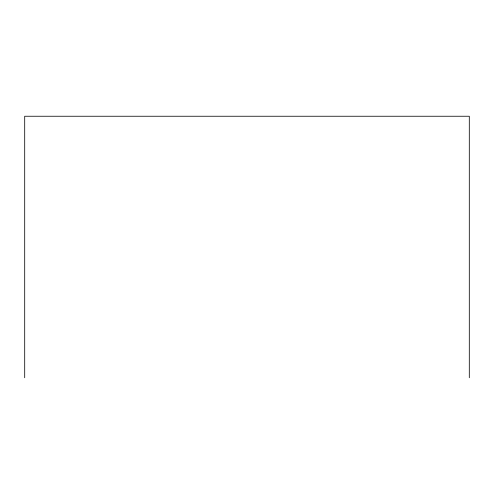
<?xml version="1.0" encoding="UTF-8"?>
<svg xmlns="http://www.w3.org/2000/svg" width="494" height="494" viewBox="0 0 494 494"><rect width="100%" height="100%" fill="white"/><g stroke="black" fill="none" stroke-linecap="round" stroke-linejoin="round"><path stroke-width="0.74" d="M469.3 377.756L469.3 116.244L24.7 116.244L24.7 377.756"/></g></svg>
